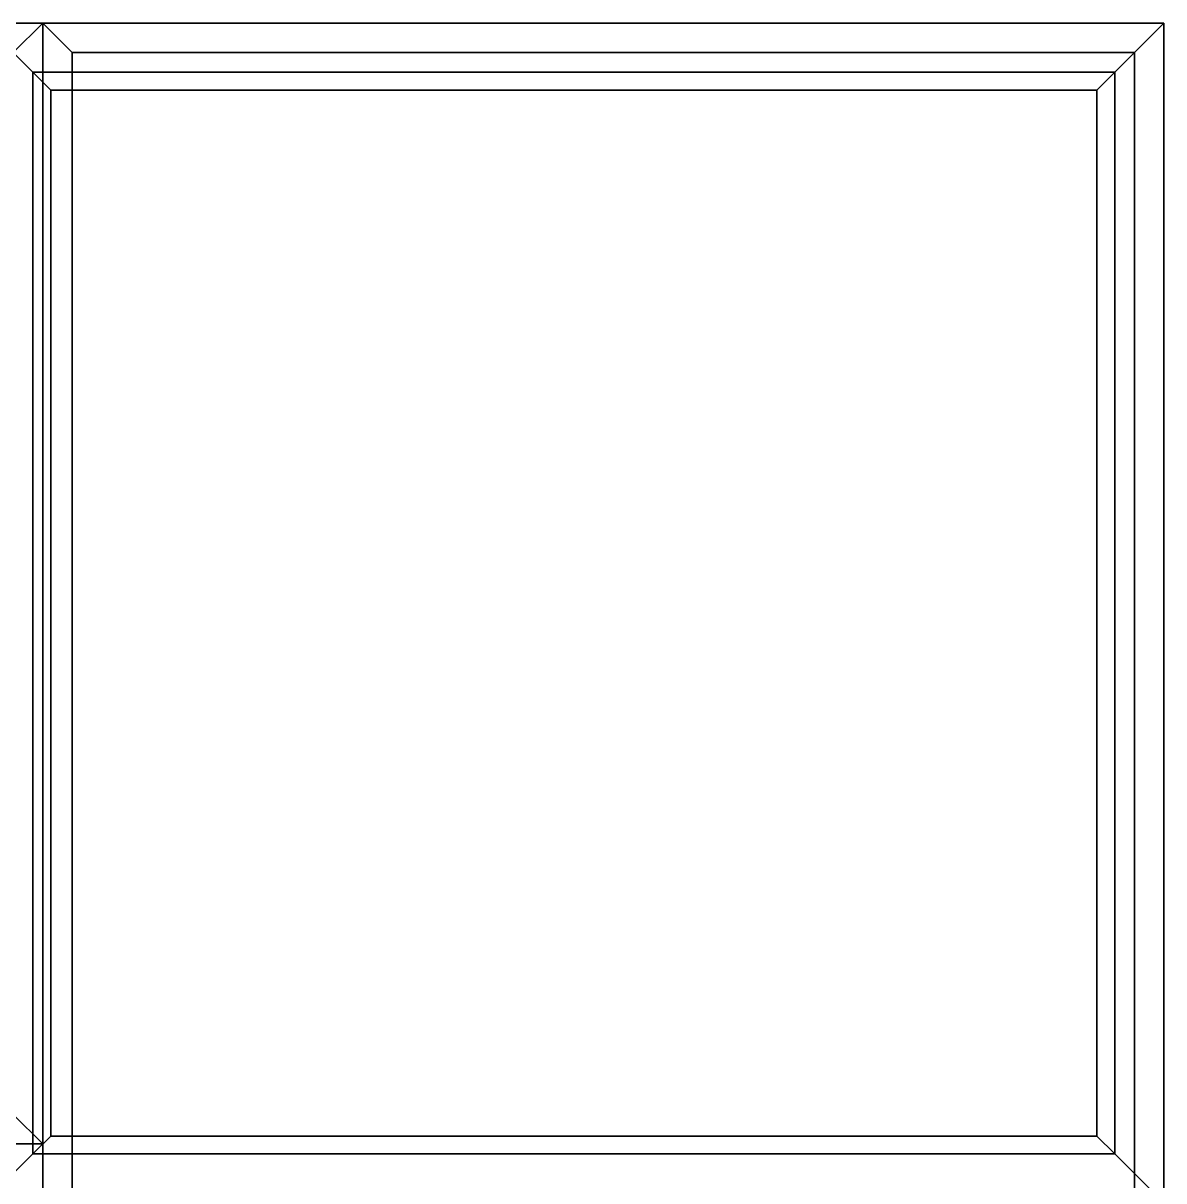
# Model space of a CAD drawing. Header units: millimetres. Extents: x -1220 to 1920, y -450 to 1200.
# Drawn here: x 1340 to 1920, y 611 to 1200 of the extents above; entities that cross this region are included whole.
import ezdxf

# ---------------------------------------------------------------- set-up
doc = ezdxf.new("R2010")
doc.units = ezdxf.units.MM
doc.layers.add('I-FURN-PNLS', color=7, linetype='Continuous', lineweight=30)

# ---------------------------------------------------------------- blocks, each defined once
blk = doc.blocks.new('FamilyGeomCombination_23343-_3D_')
at = {"layer": 'I-FURN-PNLS', "color": 7, "true_color": 0xf5f5f3}
mesh = blk.add_polyface(dxfattribs=at)
corners = [(1345, 1175, 800), (1345, 625, 800), (1895, 625, 800), (1895, 1175, 800), (1354, 1166, 800), (1886, 1166, 800), (1886, 634, 800), (1354, 634, 800)]
mesh.append_faces([[corners[k] for k in face] for face in [(0, 4, 5, 3), (3, 5, 6, 2)]], dxfattribs={"vtx0": -1, "vtx2": -1, "color": 7})
mesh.append_faces([[corners[k] for k in face] for face in [(7, 4, 0, 1), (6, 7, 1, 2)]], dxfattribs={"vtx1": -1, "vtx3": -1, "color": 7})
mesh = blk.add_polyface(dxfattribs=at)
corners = [(1345, 1175, 800), (1895, 1175, 800), (1895, 1175, 491), (1345, 1175, 491)]
mesh.append_faces([[corners[k] for k in face] for face in [(0, 1, 2, 3)]], dxfattribs={"color": 7})
mesh = blk.add_polyface(dxfattribs=at)
corners = [(1345, 625, 491), (1345, 625, 800), (1345, 1175, 800), (1345, 1175, 491)]
mesh.append_faces([[corners[k] for k in face] for face in [(1, 2, 3, 0)]], dxfattribs={"color": 7})
mesh = blk.add_polyface(dxfattribs=at)
corners = [(1345, 1175, 491), (1895, 1175, 491), (1895, 625, 491), (1345, 625, 491)]
mesh.append_faces([[corners[k] for k in face] for face in [(1, 2, 3, 0)]], dxfattribs={"color": 7})
mesh = blk.add_polyface(dxfattribs=at)
corners = [(1895, 1175, 491), (1895, 1175, 800), (1895, 625, 800), (1895, 625, 491)]
mesh.append_faces([[corners[k] for k in face] for face in [(1, 2, 3, 0)]], dxfattribs={"color": 7})
mesh = blk.add_polyface(dxfattribs=at)
corners = [(1886, 1166, 800), (1354, 1166, 800), (1354, 1166, 500), (1886, 1166, 500)]
mesh.append_faces([[corners[k] for k in face] for face in [(3, 0, 1, 2)]], dxfattribs={"color": 7})
mesh = blk.add_polyface(dxfattribs=at)
corners = [(1354, 1166, 800), (1354, 634, 800), (1354, 634, 500), (1354, 1166, 500)]
mesh.append_faces([[corners[k] for k in face] for face in [(3, 0, 1, 2)]], dxfattribs={"color": 7})
mesh = blk.add_polyface(dxfattribs=at)
corners = [(1886, 1166, 500), (1354, 1166, 500), (1354, 634, 500), (1886, 634, 500)]
mesh.append_faces([[corners[k] for k in face] for face in [(0, 1, 2, 3)]], dxfattribs={"color": 7})
mesh = blk.add_polyface(dxfattribs=at)
corners = [(1886, 634, 800), (1886, 1166, 800), (1886, 1166, 500), (1886, 634, 500)]
mesh.append_faces([[corners[k] for k in face] for face in [(3, 0, 1, 2)]], dxfattribs={"color": 7})
mesh = blk.add_polyface(dxfattribs=at)
corners = [(1354, 634, 800), (1886, 634, 800), (1886, 634, 500), (1354, 634, 500)]
mesh.append_faces([[corners[k] for k in face] for face in [(3, 0, 1, 2)]], dxfattribs={"color": 7})
mesh = blk.add_polyface(dxfattribs=at)
corners = [(1895, 625, 491), (1895, 625, 800), (1345, 625, 800), (1345, 625, 491)]
mesh.append_faces([[corners[k] for k in face] for face in [(1, 2, 3, 0)]], dxfattribs={"color": 7})

msp = doc.modelspace()

# ---------------------------------------------------------------- block references
at = {"layer": 'I-FURN-PNLS', "color": 7, "true_color": 0xf5f5f3}
msp.add_blockref('FamilyGeomCombination_23343-_3D_', (0, 0), dxfattribs=at)

# ---------------------------------------------------------------- meshes
at = {"layer": 'I-FURN-PNLS', "color": 251, "true_color": 0x525051}
mesh = msp.add_polyface(dxfattribs=at)
corners = [(1350, 1200, 70), (-1190, 1200, 70), (-1190, 630, 70), (1350, 630, 70), (1335, 1185, 70), (1335, 645, 70), (-1175, 645, 70), (-1175, 1185, 70)]
mesh.append_faces([[corners[k] for k in face] for face in [(0, 4, 5, 3), (4, 0, 1, 7)]], dxfattribs={"vtx0": -1, "vtx2": -1, "color": 251})
mesh.append_faces([[corners[k] for k in face] for face in [(2, 3, 5, 6), (6, 7, 1, 2)]], dxfattribs={"vtx1": -1, "vtx3": -1, "color": 251})
mesh = msp.add_polyface(dxfattribs=at)
corners = [(1350, 1200), (1350, 630), (-1190, 630), (-1190, 1200), (1335, 1185), (-1175, 1185), (-1175, 645), (1335, 645)]
mesh.append_faces([[corners[k] for k in face] for face in [(3, 5, 6, 2), (5, 3, 0, 4)]], dxfattribs={"vtx0": -1, "vtx2": -1, "color": 251})
mesh.append_faces([[corners[k] for k in face] for face in [(1, 2, 6, 7), (7, 4, 0, 1)]], dxfattribs={"vtx1": -1, "vtx3": -1, "color": 251})
mesh = msp.add_polyface(dxfattribs=at)
corners = [(-1190, 1200, 70), (1350, 1200, 70), (1350, 1200), (-1190, 1200)]
mesh.append_faces([[corners[k] for k in face] for face in [(0, 1, 2, 3)]], dxfattribs={"color": 251})
at = {"layer": 'I-FURN-PNLS', "color": 33, "true_color": 0xbea17e}
mesh = msp.add_polyface(dxfattribs=at)
corners = [(1320, 1200, 800), (1320, 600, 800), (1920, 600, 800), (1920, 1200, 800), (1895, 1175, 800), (1895, 625, 800), (1345, 625, 800), (1345, 1175, 800)]
mesh.append_faces([[corners[k] for k in face] for face in [(0, 7, 4, 3), (3, 4, 5, 2)]], dxfattribs={"vtx0": -1, "vtx2": -1, "color": 33})
mesh.append_faces([[corners[k] for k in face] for face in [(6, 7, 0, 1), (5, 6, 1, 2)]], dxfattribs={"vtx1": -1, "vtx3": -1, "color": 33})
mesh = msp.add_polyface(dxfattribs=at)
corners = [(1320, 1200, 70), (1920, 1200, 70), (1920, 600, 70), (1320, 600, 70), (1895, 1175, 70), (1345, 1175, 70), (1345, 625, 70), (1895, 625, 70)]
mesh.append_faces([[corners[k] for k in face] for face in [(3, 6, 7, 2), (2, 7, 4, 1)]], dxfattribs={"vtx0": -1, "vtx2": -1, "color": 33})
mesh.append_faces([[corners[k] for k in face] for face in [(5, 6, 3, 0), (4, 5, 0, 1)]], dxfattribs={"vtx1": -1, "vtx3": -1, "color": 33})
mesh = msp.add_polyface(dxfattribs=at)
corners = [(1320, 1200, 800), (1920, 1200, 800), (1920, 1200, 70), (1320, 1200, 70)]
mesh.append_faces([[corners[k] for k in face] for face in [(0, 1, 2, 3)]], dxfattribs={"color": 33})
at = {"layer": 'I-FURN-PNLS', "color": 251, "true_color": 0x525051}
mesh = msp.add_polyface(dxfattribs=at)
corners = [(1350, 1200, 70), (1350, 630, 70), (1350, 630), (1350, 1200)]
mesh.append_faces([[corners[k] for k in face] for face in [(0, 1, 2, 3)]], dxfattribs={"color": 251})
mesh = msp.add_polyface(dxfattribs=at)
corners = [(1920, 1200, 70), (1350, 1200, 70), (1350, -420, 70), (1920, -420, 70), (1905, 1185, 70), (1905, -405, 70), (1365, -405, 70), (1365, 1185, 70)]
mesh.append_faces([[corners[k] for k in face] for face in [(0, 4, 5, 3), (3, 5, 6, 2)]], dxfattribs={"vtx0": -1, "vtx2": -1, "color": 251})
mesh.append_faces([[corners[k] for k in face] for face in [(7, 4, 0, 1), (6, 7, 1, 2)]], dxfattribs={"vtx1": -1, "vtx3": -1, "color": 251})
mesh = msp.add_polyface(dxfattribs=at)
corners = [(1920, 1200), (1920, -420), (1350, -420), (1350, 1200), (1905, 1185), (1365, 1185), (1365, -405), (1905, -405)]
mesh.append_faces([[corners[k] for k in face] for face in [(3, 5, 6, 2), (2, 6, 7, 1)]], dxfattribs={"vtx0": -1, "vtx2": -1, "color": 251})
mesh.append_faces([[corners[k] for k in face] for face in [(4, 5, 3, 0), (7, 4, 0, 1)]], dxfattribs={"vtx1": -1, "vtx3": -1, "color": 251})
mesh = msp.add_polyface(dxfattribs=at)
corners = [(1350, 1200, 70), (1920, 1200, 70), (1920, 1200), (1350, 1200)]
mesh.append_faces([[corners[k] for k in face] for face in [(0, 1, 2, 3)]], dxfattribs={"color": 251})
mesh = msp.add_polyface(dxfattribs=at)
corners = [(1350, -420, 70), (1350, 1200, 70), (1350, 1200), (1350, -420)]
mesh.append_faces([[corners[k] for k in face] for face in [(0, 1, 2, 3)]], dxfattribs={"color": 251})
mesh = msp.add_polyface(dxfattribs=at)
corners = [(1920, 1200, 70), (1920, -420, 70), (1920, -420), (1920, 1200)]
mesh.append_faces([[corners[k] for k in face] for face in [(0, 1, 2, 3)]], dxfattribs={"color": 251})
at = {"layer": 'I-FURN-PNLS', "color": 33, "true_color": 0xbea17e}
mesh = msp.add_polyface(dxfattribs=at)
corners = [(1920, 1200, 800), (1920, 600, 800), (1920, 600, 70), (1920, 1200, 70)]
mesh.append_faces([[corners[k] for k in face] for face in [(0, 1, 2, 3)]], dxfattribs={"color": 33})
at = {"layer": 'I-FURN-PNLS', "color": 251, "true_color": 0x525051}
mesh = msp.add_polyface(dxfattribs=at)
corners = [(1365, 1185, 70), (1365, -405, 70), (1365, -405), (1365, 1185)]
mesh.append_faces([[corners[k] for k in face] for face in [(0, 1, 2, 3)]], dxfattribs={"color": 251})
mesh = msp.add_polyface(dxfattribs=at)
corners = [(1905, 1185, 70), (1365, 1185, 70), (1365, 1185), (1905, 1185)]
mesh.append_faces([[corners[k] for k in face] for face in [(0, 1, 2, 3)]], dxfattribs={"color": 251})
mesh = msp.add_polyface(dxfattribs=at)
corners = [(1905, -405, 70), (1905, 1185, 70), (1905, 1185), (1905, -405)]
mesh.append_faces([[corners[k] for k in face] for face in [(0, 1, 2, 3)]], dxfattribs={"color": 251})
at = {"layer": 'I-FURN-PNLS', "color": 33, "true_color": 0xbea17e}
mesh = msp.add_polyface(dxfattribs=at)
corners = [(1345, 1175, 800), (1345, 625, 800), (1345, 625, 70), (1345, 1175, 70)]
mesh.append_faces([[corners[k] for k in face] for face in [(0, 1, 2, 3)]], dxfattribs={"color": 33})
mesh = msp.add_polyface(dxfattribs=at)
corners = [(1895, 1175, 800), (1345, 1175, 800), (1345, 1175, 70), (1895, 1175, 70)]
mesh.append_faces([[corners[k] for k in face] for face in [(0, 1, 2, 3)]], dxfattribs={"color": 33})
mesh = msp.add_polyface(dxfattribs=at)
corners = [(1345, 1175, 95), (1345, 625, 95), (1895, 625, 95), (1895, 1175, 95)]
mesh.append_faces([[corners[k] for k in face] for face in [(3, 0, 1, 2)]], dxfattribs={"color": 33})
mesh = msp.add_polyface(dxfattribs=at)
corners = [(1345, 1175, 70), (1895, 1175, 70), (1895, 625, 70), (1345, 625, 70)]
mesh.append_faces([[corners[k] for k in face] for face in [(2, 3, 0, 1)]], dxfattribs={"color": 33})
mesh = msp.add_polyface(dxfattribs=at)
corners = [(1345, 625, 95), (1345, 1175, 95), (1345, 1175, 70), (1345, 625, 70)]
mesh.append_faces([[corners[k] for k in face] for face in [(0, 1, 2, 3)]], dxfattribs={"color": 33})
mesh = msp.add_polyface(dxfattribs=at)
corners = [(1345, 1175, 95), (1895, 1175, 95), (1895, 1175, 70), (1345, 1175, 70)]
mesh.append_faces([[corners[k] for k in face] for face in [(0, 1, 2, 3)]], dxfattribs={"color": 33})
mesh = msp.add_polyface(dxfattribs=at)
corners = [(1895, 625, 800), (1895, 1175, 800), (1895, 1175, 70), (1895, 625, 70)]
mesh.append_faces([[corners[k] for k in face] for face in [(0, 1, 2, 3)]], dxfattribs={"color": 33})
mesh = msp.add_polyface(dxfattribs=at)
corners = [(1895, 1175, 95), (1895, 625, 95), (1895, 625, 70), (1895, 1175, 70)]
mesh.append_faces([[corners[k] for k in face] for face in [(0, 1, 2, 3)]], dxfattribs={"color": 33})
at = {"layer": 'I-FURN-PNLS', "color": 251, "true_color": 0x525051}
mesh = msp.add_polyface(dxfattribs=at)
corners = [(1350, 630, 70), (-1190, 630, 70), (-1190, 630), (1350, 630)]
mesh.append_faces([[corners[k] for k in face] for face in [(0, 1, 2, 3)]], dxfattribs={"color": 251})
at = {"layer": 'I-FURN-PNLS', "color": 33, "true_color": 0xbea17e}
mesh = msp.add_polyface(dxfattribs=at)
corners = [(1345, 625, 800), (1895, 625, 800), (1895, 625, 70), (1345, 625, 70)]
mesh.append_faces([[corners[k] for k in face] for face in [(0, 1, 2, 3)]], dxfattribs={"color": 33})
mesh = msp.add_polyface(dxfattribs=at)
corners = [(1895, 625, 95), (1345, 625, 95), (1345, 625, 70), (1895, 625, 70)]
mesh.append_faces([[corners[k] for k in face] for face in [(0, 1, 2, 3)]], dxfattribs={"color": 33})

doc.saveas('drawing.dxf')
